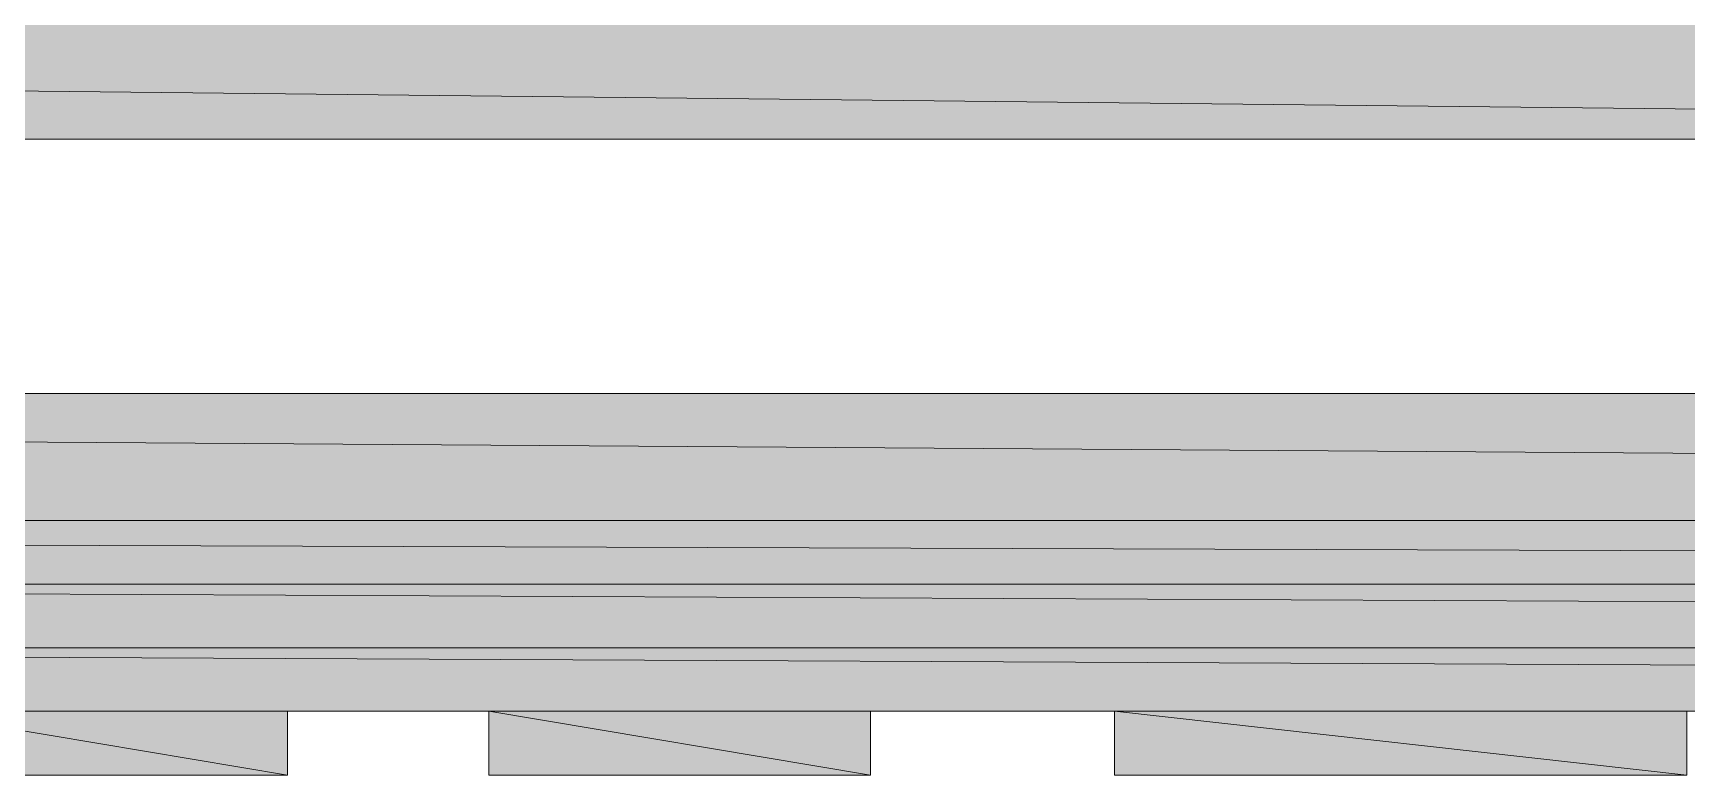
# Model space of a CAD drawing. Header units: millimetres. Extents: x 41 to 1635, y 11 to 1528.
# Drawn here: x 1480.17 to 1491.07, y 1174.36 to 1179.25 of the extents above; entities that cross this region are included whole.
import ezdxf

# ---------------------------------------------------------------- set-up
doc = ezdxf.new("R2010")
doc.units = ezdxf.units.MM
doc.header["$LTSCALE"] = 8
for name, color, linetype in [('1', 7, 'CONTINUOUS'), ('PDF2_Geometry', 7, 'CONTINUOUS'), ('PDF2_Solid Fills', 7, 'CONTINUOUS')]:
    doc.layers.add(name, color=color, linetype=linetype)

# ---------------------------------------------------------------- blocks, each defined once
blk = doc.blocks.new('Sinee')
at = {"layer": 'PDF2_Geometry', "lineweight": 5}
for points in [[(187.018, -348.546), (187.018, -349.384), (264.597, -349.384)], [(187.018, -348.546), (265.016, -348.546), (264.597, -349.384)], [(187.018, -349.384), (264.597, -349.384)], [(187.018, -349.384), (264.597, -349.384)], [(187.856, -349.384), (263.758, -349.384)], [(187.856, -349.384), (264.59, -349.384), (263.758, -349.384)], [(188.276, -349.384), (263.758, -349.384)], [(188.276, -349.384), (263.758, -349.384)], [(188.276, -349.384), (263.758, -349.384)], [(188.276, -349.384), (263.758, -349.384)], [(189.953, -349.384), (263.339, -349.384)], [(189.953, -349.384), (263.758, -349.384), (263.339, -349.384)], [(233.216, -349.384), (249.15, -349.384)], [(187.437, -351.062), (186.179, -351.9), (312.396, -351.9)], [(187.437, -351.062), (311.145, -351.062), (312.396, -351.9)], [(226.506, -351.062), (249.151, -351.062)], [(186.179, -351.9), (186.179, -352.32), (312.396, -352.32)], [(186.179, -351.9), (312.396, -351.9), (312.396, -352.32)], [(220.636, -352.32), (312.473, -352.32)], [(220.636, -352.32), (312.473, -352.32)], [(221.055, -352.32), (221.474, -352.739), (312.465, -352.739)], [(221.055, -352.32), (312.465, -352.32), (312.465, -352.739)], [(221.404, -352.739), (312.403, -352.739)], [(221.404, -352.739), (312.403, -352.739)], [(221.404, -352.739), (221.824, -353.158), (312.403, -353.158)], [(221.404, -352.739), (312.403, -352.739), (312.403, -353.158)], [(221.824, -353.158), (272.144, -353.158)], [(221.824, -353.158), (272.564, -353.158), (272.144, -353.158)], [(233.985, -353.158), (237.759, -353.158)], [(233.985, -353.158), (238.178, -353.158), (237.759, -353.158)], [(233.985, -353.158), (237.759, -353.158)], [(233.985, -353.158), (237.759, -353.158)], [(233.985, -353.158), (237.339, -353.158)], [(233.985, -353.158), (237.759, -353.158), (237.339, -353.158)], [(233.985, -353.158), (237.339, -353.158)], [(233.985, -353.158), (237.339, -353.158)], [(233.985, -353.158), (237.339, -353.158)], [(233.985, -353.158), (237.339, -353.158)], [(234.404, -353.158), (236.92, -353.158)], [(234.404, -353.158), (237.34, -353.158), (236.92, -353.158)], [(234.404, -353.158), (236.92, -353.158)], [(234.404, -353.158), (236.92, -353.158)], [(234.404, -353.158), (234.404, -353.578), (236.92, -353.578)], [(234.404, -353.158), (236.92, -353.158), (236.92, -353.578)], [(238.248, -353.158), (240.764, -353.158)], [(238.248, -353.158), (240.764, -353.158)], [(238.248, -353.158), (240.764, -353.158)], [(238.248, -353.158), (240.764, -353.158)], [(238.248, -353.158), (240.764, -353.158)], [(238.248, -353.158), (240.764, -353.158)], [(238.248, -353.158), (240.764, -353.158)], [(238.248, -353.158), (240.764, -353.158)], [(238.248, -353.158), (240.764, -353.158)], [(238.248, -353.158), (240.764, -353.158)], [(238.248, -353.158), (240.764, -353.158)], [(238.248, -353.158), (240.764, -353.158)], [(238.248, -353.158), (240.764, -353.158)], [(238.248, -353.158), (240.764, -353.158)], [(238.248, -353.158), (238.248, -353.578), (240.764, -353.578)], [(238.248, -353.158), (240.764, -353.158), (240.764, -353.578)], [(240.694, -353.158), (242.372, -353.158)], [(242.372, -353.158), (246.146, -353.158)], [(242.372, -353.158), (246.146, -353.158)], [(242.372, -353.158), (246.146, -353.158)], [(242.372, -353.158), (246.146, -353.158)], [(242.372, -353.158), (246.146, -353.158)], [(242.372, -353.158), (246.146, -353.158)], [(242.372, -353.158), (246.146, -353.158)], [(242.372, -353.158), (246.146, -353.158)], [(242.372, -353.158), (246.146, -353.158)], [(242.372, -353.158), (246.146, -353.158)], [(242.372, -353.158), (246.146, -353.158)], [(242.372, -353.158), (246.146, -353.158)], [(242.372, -353.158), (246.146, -353.158)], [(242.372, -353.158), (246.146, -353.158)], [(242.372, -353.158), (242.372, -353.578), (246.146, -353.578)], [(242.372, -353.158), (246.146, -353.158), (246.146, -353.578)], [(246.146, -353.158), (253.274, -353.158)], [(246.146, -353.158), (253.274, -353.158)]]:
    blk.add_lwpolyline(points, close=True, dxfattribs=at)
for points in [[(187.018, -349.384), (264.597, -349.384), (187.018, -349.384)], [(187.018, -349.384), (264.597, -349.384), (187.018, -349.384)], [(187.856, -349.384), (263.758, -349.384), (187.856, -349.384)], [(187.856, -349.384), (264.59, -349.384), (187.856, -349.384)], [(188.276, -349.384), (263.758, -349.384), (188.276, -349.384)], [(188.276, -349.384), (263.758, -349.384), (188.276, -349.384)], [(188.276, -349.384), (263.758, -349.384), (188.276, -349.384)], [(188.276, -349.384), (263.758, -349.384), (188.276, -349.384)], [(189.953, -349.384), (263.339, -349.384), (189.953, -349.384)], [(189.953, -349.384), (263.758, -349.384), (189.953, -349.384)], [(233.216, -349.384), (249.15, -349.384), (233.216, -349.384)], [(226.506, -351.062), (249.151, -351.062), (226.506, -351.062)], [(220.636, -352.32), (312.473, -352.32), (220.636, -352.32)], [(220.636, -352.32), (312.473, -352.32), (220.636, -352.32)], [(221.404, -352.739), (312.403, -352.739), (221.404, -352.739)], [(221.404, -352.739), (312.403, -352.739), (221.404, -352.739)], [(221.824, -353.158), (272.144, -353.158), (221.824, -353.158)], [(221.824, -353.158), (272.564, -353.158), (221.824, -353.158)], [(233.985, -353.158), (237.759, -353.158), (233.985, -353.158)], [(233.985, -353.158), (238.178, -353.158), (233.985, -353.158)], [(233.985, -353.158), (237.759, -353.158), (233.985, -353.158)], [(233.985, -353.158), (237.759, -353.158), (233.985, -353.158)], [(233.985, -353.158), (237.339, -353.158), (233.985, -353.158)], [(233.985, -353.158), (237.759, -353.158), (233.985, -353.158)], [(233.985, -353.158), (237.339, -353.158), (233.985, -353.158)], [(233.985, -353.158), (237.339, -353.158), (233.985, -353.158)], [(233.985, -353.158), (237.339, -353.158), (233.985, -353.158)], [(233.985, -353.158), (237.339, -353.158), (233.985, -353.158)], [(234.404, -353.158), (236.92, -353.158), (234.404, -353.158)], [(234.404, -353.158), (237.34, -353.158), (234.404, -353.158)], [(234.404, -353.158), (236.92, -353.158), (234.404, -353.158)], [(234.404, -353.158), (236.92, -353.158), (234.404, -353.158)], [(238.248, -353.158), (240.764, -353.158), (238.248, -353.158)], [(238.248, -353.158), (240.764, -353.158), (238.248, -353.158)], [(238.248, -353.158), (240.764, -353.158), (238.248, -353.158)], [(238.248, -353.158), (240.764, -353.158), (238.248, -353.158)], [(238.248, -353.158), (240.764, -353.158), (238.248, -353.158)], [(238.248, -353.158), (240.764, -353.158), (238.248, -353.158)], [(238.248, -353.158), (240.764, -353.158), (238.248, -353.158)], [(238.248, -353.158), (240.764, -353.158), (238.248, -353.158)], [(238.248, -353.158), (240.764, -353.158), (238.248, -353.158)], [(238.248, -353.158), (240.764, -353.158), (238.248, -353.158)], [(238.248, -353.158), (240.764, -353.158), (238.248, -353.158)], [(238.248, -353.158), (240.764, -353.158), (238.248, -353.158)], [(238.248, -353.158), (240.764, -353.158), (238.248, -353.158)], [(238.248, -353.158), (240.764, -353.158), (238.248, -353.158)], [(240.694, -353.158), (242.372, -353.158), (240.694, -353.158)], [(242.372, -353.158), (246.146, -353.158), (242.372, -353.158)], [(242.372, -353.158), (246.146, -353.158), (242.372, -353.158)], [(242.372, -353.158), (246.146, -353.158), (242.372, -353.158)], [(242.372, -353.158), (246.146, -353.158), (242.372, -353.158)], [(242.372, -353.158), (246.146, -353.158), (242.372, -353.158)], [(242.372, -353.158), (246.146, -353.158), (242.372, -353.158)], [(242.372, -353.158), (246.146, -353.158), (242.372, -353.158)], [(242.372, -353.158), (246.146, -353.158), (242.372, -353.158)], [(242.372, -353.158), (246.146, -353.158), (242.372, -353.158)], [(242.372, -353.158), (246.146, -353.158), (242.372, -353.158)], [(242.372, -353.158), (246.146, -353.158), (242.372, -353.158)], [(242.372, -353.158), (246.146, -353.158), (242.372, -353.158)], [(242.372, -353.158), (246.146, -353.158), (242.372, -353.158)], [(242.372, -353.158), (246.146, -353.158), (242.372, -353.158)], [(246.146, -353.158), (253.274, -353.158), (246.146, -353.158)], [(246.146, -353.158), (253.274, -353.158), (246.146, -353.158)]]:
    blk.add_lwpolyline(points, dxfattribs=at)
at = {"layer": 'PDF2_Solid Fills', "lineweight": 5, "transparency": 33554559}
for points in [[(187.018, -348.546), (187.018, -349.384), (264.597, -349.384)], [(187.018, -348.546), (265.016, -348.546), (264.597, -349.384)], [(187.437, -351.062), (186.179, -351.9), (312.396, -351.9)], [(187.437, -351.062), (311.145, -351.062), (312.396, -351.9)], [(186.179, -351.9), (186.179, -352.32), (312.396, -352.32)], [(186.179, -351.9), (312.396, -351.9), (312.396, -352.32)], [(221.055, -352.32), (221.474, -352.739), (312.465, -352.739)], [(221.055, -352.32), (312.465, -352.32), (312.465, -352.739)], [(221.404, -352.739), (221.824, -353.158), (312.403, -353.158)], [(221.404, -352.739), (312.403, -352.739), (312.403, -353.158)], [(234.404, -353.158), (234.404, -353.578), (236.92, -353.578)], [(234.404, -353.158), (236.92, -353.158), (236.92, -353.578)], [(238.248, -353.158), (238.248, -353.578), (240.764, -353.578)], [(238.248, -353.158), (240.764, -353.158), (240.764, -353.578)], [(242.372, -353.158), (242.372, -353.578), (246.146, -353.578)], [(242.372, -353.158), (246.146, -353.158), (246.146, -353.578)]]:
    blk.add_solid(points, dxfattribs=at)

msp = doc.modelspace()

# ---------------------------------------------------------------- block references
at = {"layer": '1'}
msp.add_blockref('Sinee', (1244.924, 1527.933), dxfattribs=at)

doc.saveas('drawing.dxf')
